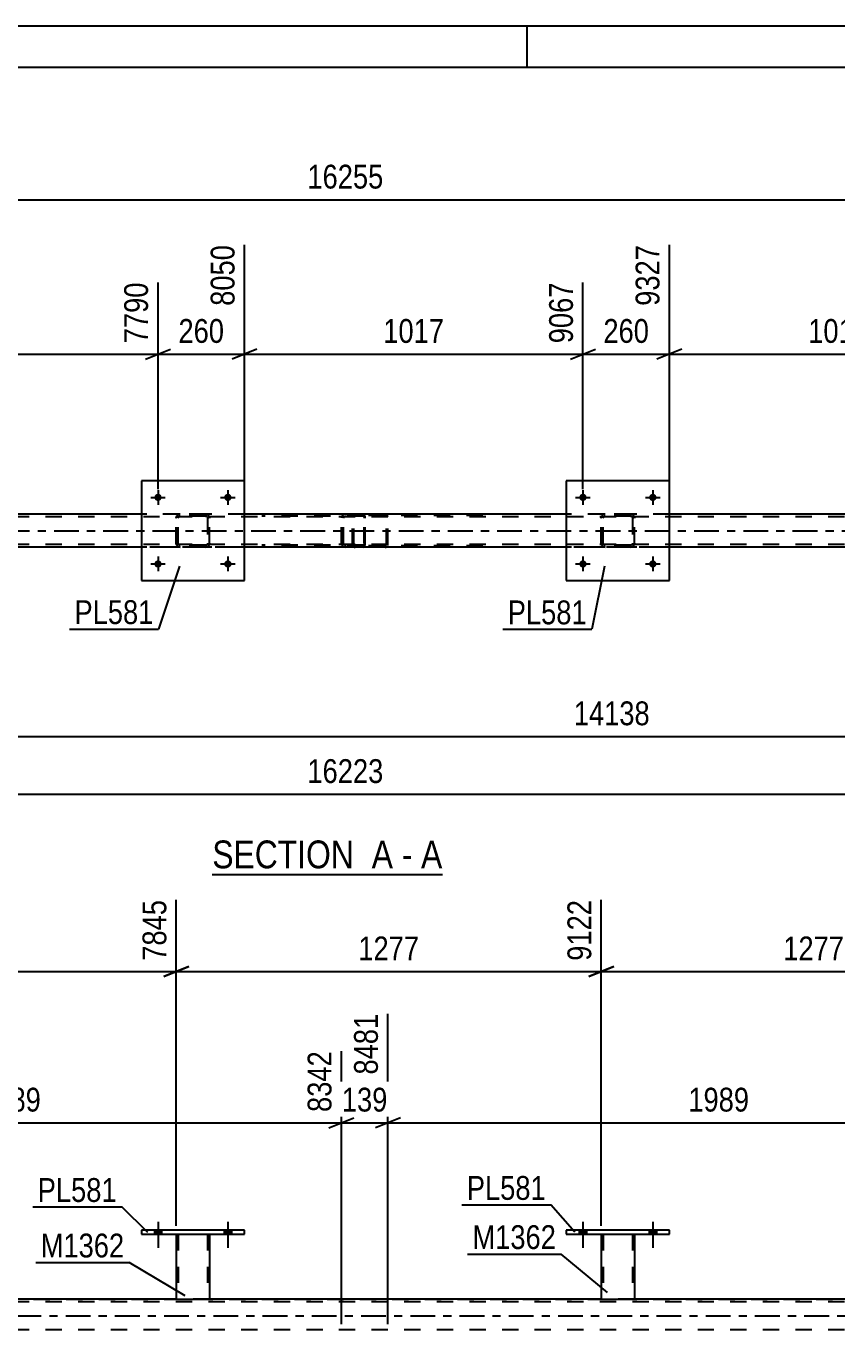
# Model space of a CAD drawing. Header units: millimetres. Extents: x -74 to 767, y -439 to 155.
# Drawn here: x 286.8 to 384.3, y -1.7 to 155 of the extents above; entities that cross this region are included whole.
import ezdxf

# ---------------------------------------------------------------- set-up
doc = ezdxf.new("R2010")
doc.units = ezdxf.units.MM
doc.linetypes.add('DXK_LINE_DOT2', pattern=[3.9198, 1.9599, -1.9599])
doc.linetypes.add('DXK_LINE_DOT3', pattern=[5.9187, 2.979, -0.9799, 0.9799, -0.9799])
doc.styles.add('Arial Narrow', font='ARIALN.TTF', dxfattribs={"height": 0.2})

# ---------------------------------------------------------------- blocks, each defined once
blk = doc.blocks.new('Unknown-814185030-1135')
at = {"color": 5, "linetype": 'Continuous'}
for p, q in [((767.06, 155), (-73.94, 155)), ((347.06, 150), (347.06, 155)), ((762.06, 150), (-68.94, 150))]:
    blk.add_line(p, q, dxfattribs=at)
blk = doc.blocks.new('Unknown-814185030-11 - 2456')
at = {"color": 6, "linetype": 'Continuous'}
blk.add_line((309.2, 53.04), (336.85, 53.04), dxfattribs=at)
at = {"color": 0, "linetype": 'Continuous'}
for points in [[(327.31, 53.79), (327.31, 57.29), (309.2, 57.29), (309.2, 53.79)], [(330.92, 53.79), (330.92, 57.29), (328.36, 57.29), (328.36, 53.79)], [(333.24, 53.79), (333.24, 57.29), (331.97, 57.29), (331.97, 53.79)], [(336.85, 53.79), (336.85, 57.29), (334.29, 57.29), (334.29, 53.79)]]:
    blk.add_wipeout(points, dxfattribs=at)
at = {"color": 7, "linetype": 'Continuous', "style": 'Arial Narrow'}
for s, p in [('SECTION ', (309.2, 53.79)), ('A', (328.36, 53.79)), ('A', (334.29, 53.79)), ('-', (331.97, 53.79))]:
    blk.add_text(s, height=3.34, dxfattribs=at).set_placement(p)
blk = doc.blocks.new('Part-814185030-2526 - 2456')
at = {"color": 2, "linetype": 'Continuous'}
for p, q in [((313.07, 100.36), (300.67, 100.36)), ((300.67, 100.36), (300.67, 88.36)), ((313.07, 88.36), (313.07, 100.36)), ((300.67, 88.36), (313.07, 88.36))]:
    blk.add_line(p, q, dxfattribs=at)
blk = doc.blocks.new('Part-814185030-2527 - 2456')
at = {"color": 7, "linetype": 'DXK_LINE_DOT2'}
for p, q in [((304.87, 95.88), (304.91, 96.07)), ((304.91, 96.07), (304.87, 95.88)), ((304.87, 92.84), (304.87, 95.88)), ((305.11, 95.88), (305.13, 95.98)), ((305.11, 92.84), (305.11, 95.88)), ((305.13, 95.98), (305.18, 96.05)), ((305.17, 96.33), (305.35, 96.36)), ((305.35, 96.36), (305.17, 96.33)), ((305.18, 96.05), (305.26, 96.11)), ((305.26, 96.11), (305.35, 96.12)), ((308.39, 96.36), (305.35, 96.36)), ((308.39, 96.12), (305.35, 96.12)), ((308.39, 96.36), (308.57, 96.33)), ((308.57, 96.33), (308.39, 96.36)), ((308.39, 96.12), (308.48, 96.11)), ((308.48, 96.11), (308.56, 96.05)), ((308.56, 96.05), (308.61, 95.98)), ((308.61, 95.98), (308.63, 95.88)), ((308.63, 95.88), (308.63, 92.84)), ((308.83, 96.07), (308.87, 95.88)), ((308.87, 95.88), (308.83, 96.07)), ((308.87, 92.84), (308.87, 95.88)), ((304.91, 92.66), (304.87, 92.84)), ((304.87, 92.84), (304.91, 92.66)), ((305.13, 92.75), (305.11, 92.84)), ((305.18, 92.67), (305.13, 92.75)), ((305.26, 92.62), (305.18, 92.67)), ((305.35, 92.6), (305.26, 92.62)), ((308.39, 92.6), (305.35, 92.6)), ((308.48, 92.62), (308.39, 92.6)), ((308.56, 92.67), (308.48, 92.62)), ((308.61, 92.75), (308.56, 92.67)), ((308.63, 92.84), (308.61, 92.75)), ((308.87, 92.84), (308.83, 92.66)), ((308.83, 92.66), (308.87, 92.84)), ((305.35, 92.36), (305.17, 92.4)), ((305.17, 92.4), (305.35, 92.36)), ((308.39, 92.36), (305.35, 92.36)), ((308.57, 92.4), (308.39, 92.36)), ((308.39, 92.36), (308.57, 92.4))]:
    blk.add_line(p, q, dxfattribs=at)
at = {"color": 7, "linetype": 'DXK_LINE_DOT3'}
blk.add_line((306.87, 94.36), (306.87, 94.36), dxfattribs=at)
at = {"color": 7, "linetype": 'DXK_LINE_DOT2'}
for centre, start, end in [((305.35, 95.88), 112.5, 157.5), ((305.35, 95.88), 112.5, 157.5), ((308.39, 95.88), 22.5, 67.5), ((308.39, 95.88), 22.5, 67.5), ((305.35, 92.84), 202.5, 247.5), ((305.35, 92.84), 202.5, 247.5), ((308.39, 92.84), 292.5, 337.5), ((308.39, 92.84), 292.5, 337.5)]:
    blk.add_arc(centre, 0.48, start, end, dxfattribs=at)
blk = doc.blocks.new('Bolt-814185030-2468 - 2456')
at = {"linetype": 'Continuous'}
for points in [[(303.11, 98.36, -1), (302.23, 98.36, -1)], [(311.51, 98.36, -1), (310.63, 98.36, -1)]]:
    blk.add_hatch(color=1, dxfattribs=at).paths.add_polyline_path(points)
at = {"color": 1, "linetype": 'Continuous'}
for p, q in [((302.67, 99.24), (302.67, 97.48)), ((311.07, 99.24), (311.07, 97.48)), ((301.79, 98.36), (303.55, 98.36)), ((310.19, 98.36), (311.95, 98.36))]:
    blk.add_line(p, q, dxfattribs=at)
blk = doc.blocks.new('Bolt-814185030-2469 - 2456')
at = {"linetype": 'Continuous'}
for points in [[(303.11, 90.36, -1), (302.23, 90.36, -1)], [(311.51, 90.36, -1), (310.63, 90.36, -1)]]:
    blk.add_hatch(color=1, dxfattribs=at).paths.add_polyline_path(points)
at = {"color": 1, "linetype": 'Continuous'}
for p, q in [((302.67, 91.24), (302.67, 89.48)), ((311.07, 91.24), (311.07, 89.48)), ((301.79, 90.36), (303.55, 90.36)), ((310.19, 90.36), (311.95, 90.36))]:
    blk.add_line(p, q, dxfattribs=at)
blk = doc.blocks.new('Part-814185030-2602 - 2456')
at = {"color": 7, "linetype": 'DXK_LINE_DOT2'}
for p, q in [((639.97, 96.04), (35.67, 96.04)), ((313.07, 96.36), (300.67, 96.36)), ((364.15, 96.36), (351.75, 96.36)), ((639.97, 92.68), (35.67, 92.68)), ((636.85, 92.36), (45.27, 92.36)), ((313.07, 92.36), (300.67, 92.36)), ((364.15, 92.36), (351.75, 92.36))]:
    blk.add_line(p, q, dxfattribs=at)
at = {"color": 2, "linetype": 'Continuous'}
for p, q in [((300.67, 96.36), (261.99, 96.36)), ((351.75, 96.36), (313.07, 96.36)), ((402.83, 96.36), (364.15, 96.36)), ((300.67, 92.36), (261.99, 92.36)), ((351.75, 92.36), (313.07, 92.36)), ((402.83, 92.36), (364.15, 92.36))]:
    blk.add_line(p, q, dxfattribs=at)
at = {"color": 7, "linetype": 'DXK_LINE_DOT3'}
blk.add_line((35.67, 94.36), (639.97, 94.36), dxfattribs=at)
blk = doc.blocks.new('Bolt-814185030-2480 - 2456')
at = {"linetype": 'Continuous'}
for points in [[(354.19, 98.36, -1), (353.31, 98.36, -1)], [(362.59, 98.36, -1), (361.71, 98.36, -1)]]:
    blk.add_hatch(color=1, dxfattribs=at).paths.add_polyline_path(points)
at = {"color": 1, "linetype": 'Continuous'}
for p, q in [((353.75, 99.24), (353.75, 97.48)), ((362.15, 99.24), (362.15, 97.48)), ((352.87, 98.36), (354.63, 98.36)), ((361.27, 98.36), (363.03, 98.36))]:
    blk.add_line(p, q, dxfattribs=at)
blk = doc.blocks.new('Bolt-814185030-2481 - 2456')
at = {"linetype": 'Continuous'}
for points in [[(354.19, 90.36, -1), (353.31, 90.36, -1)], [(362.59, 90.36, -1), (361.71, 90.36, -1)]]:
    blk.add_hatch(color=1, dxfattribs=at).paths.add_polyline_path(points)
at = {"color": 1, "linetype": 'Continuous'}
for p, q in [((353.75, 91.24), (353.75, 89.48)), ((362.15, 91.24), (362.15, 89.48)), ((352.87, 90.36), (354.63, 90.36)), ((361.27, 90.36), (363.03, 90.36))]:
    blk.add_line(p, q, dxfattribs=at)
blk = doc.blocks.new('Part-814185030-2649 - 2456')
at = {"color": 7, "linetype": 'DXK_LINE_DOT2'}
for p, q in [((326.07, 96.17), (326.04, 96.04)), ((326.04, 92.68), (326.04, 96.04)), ((326.21, 96.04), (326.23, 96.11)), ((326.21, 92.68), (326.21, 96.04)), ((326.23, 96.11), (326.26, 96.16)), ((326.38, 96.36), (326.25, 96.34)), ((326.26, 96.16), (326.32, 96.19)), ((326.32, 96.19), (326.38, 96.2)), ((341.71, 96.36), (326.38, 96.36)), ((341.71, 96.2), (326.38, 96.2)), ((330.09, 96.34), (329.96, 96.36)), ((329.96, 96.2), (330.02, 96.19)), ((330.02, 96.19), (330.05, 96.18)), ((330.05, 96.18), (330.08, 96.16)), ((330.08, 96.16), (330.12, 96.11)), ((330.12, 96.11), (330.13, 96.04)), ((330.13, 92.68), (330.13, 96.04)), ((330.3, 96.04), (330.27, 96.17)), ((330.3, 92.68), (330.3, 96.04)), ((326.04, 92.68), (326.07, 92.56)), ((326.23, 92.62), (326.21, 92.68)), ((326.26, 92.57), (326.23, 92.62)), ((326.32, 92.54), (326.26, 92.57)), ((326.38, 92.52), (326.32, 92.54)), ((341.71, 92.52), (326.38, 92.52)), ((329.96, 92.52), (330.02, 92.54)), ((330.02, 92.54), (330.05, 92.55)), ((330.05, 92.55), (330.08, 92.57)), ((330.12, 92.62), (330.08, 92.57)), ((330.13, 92.68), (330.12, 92.62)), ((330.27, 92.56), (330.3, 92.68)), ((326.25, 92.39), (326.38, 92.36)), ((341.71, 92.36), (326.38, 92.36)), ((329.96, 92.36), (330.09, 92.39))]:
    blk.add_line(p, q, dxfattribs=at)
for centre, start, end in [((326.37, 96.03), 110.7583, 155.68), ((329.97, 96.03), 24.32, 69.2417), ((326.37, 92.7), 204.32, 249.2417)]:
    blk.add_arc(centre, 0.331, start, end, dxfattribs=at)
blk = doc.blocks.new('Part-814185030-2563 - 2456')
at = {"color": 2, "linetype": 'Continuous'}
for p, q in [((364.15, 100.36), (351.75, 100.36)), ((351.75, 100.36), (351.75, 88.36)), ((364.15, 88.36), (364.15, 100.36)), ((351.75, 88.36), (364.15, 88.36))]:
    blk.add_line(p, q, dxfattribs=at)
blk = doc.blocks.new('Part-814185030-2564 - 2456')
at = {"color": 7, "linetype": 'DXK_LINE_DOT2'}
for p, q in [((355.95, 95.88), (355.99, 96.07)), ((355.99, 96.07), (355.95, 95.88)), ((355.95, 92.84), (355.95, 95.88)), ((356.19, 95.88), (356.21, 95.98)), ((356.19, 92.84), (356.19, 95.88)), ((356.21, 95.98), (356.26, 96.05)), ((356.25, 96.33), (356.43, 96.36)), ((356.43, 96.36), (356.25, 96.33)), ((356.26, 96.05), (356.34, 96.11)), ((356.34, 96.11), (356.43, 96.12)), ((359.47, 96.36), (356.43, 96.36)), ((359.47, 96.12), (356.43, 96.12)), ((359.47, 96.36), (359.65, 96.33)), ((359.65, 96.33), (359.47, 96.36)), ((359.47, 96.12), (359.56, 96.11)), ((359.56, 96.11), (359.64, 96.05)), ((359.64, 96.05), (359.69, 95.98)), ((359.69, 95.98), (359.71, 95.88)), ((359.71, 95.88), (359.71, 92.84)), ((359.91, 96.07), (359.95, 95.88)), ((359.95, 95.88), (359.91, 96.07)), ((359.95, 92.84), (359.95, 95.88)), ((355.99, 92.66), (355.95, 92.84)), ((355.95, 92.84), (355.99, 92.66)), ((356.21, 92.75), (356.19, 92.84)), ((356.26, 92.67), (356.21, 92.75)), ((356.34, 92.62), (356.26, 92.67)), ((356.43, 92.6), (356.34, 92.62)), ((359.47, 92.6), (356.43, 92.6)), ((359.56, 92.62), (359.47, 92.6)), ((359.64, 92.67), (359.56, 92.62)), ((359.69, 92.75), (359.64, 92.67)), ((359.71, 92.84), (359.69, 92.75)), ((359.95, 92.84), (359.91, 92.66)), ((359.91, 92.66), (359.95, 92.84)), ((356.43, 92.36), (356.25, 92.4)), ((356.25, 92.4), (356.43, 92.36)), ((359.47, 92.36), (356.43, 92.36)), ((359.65, 92.4), (359.47, 92.36)), ((359.47, 92.36), (359.65, 92.4))]:
    blk.add_line(p, q, dxfattribs=at)
at = {"color": 7, "linetype": 'DXK_LINE_DOT3'}
blk.add_line((357.95, 94.36), (357.95, 94.36), dxfattribs=at)
at = {"color": 7, "linetype": 'DXK_LINE_DOT2'}
for centre, start, end in [((356.43, 95.88), 112.5, 157.5), ((356.43, 95.88), 112.5, 157.5), ((359.47, 95.88), 22.5, 67.5), ((359.47, 95.88), 22.5, 67.5), ((356.43, 92.84), 202.5, 247.5), ((356.43, 92.84), 202.5, 247.5), ((359.47, 92.84), 292.5, 337.5), ((359.47, 92.84), 292.5, 337.5)]:
    blk.add_arc(centre, 0.48, start, end, dxfattribs=at)
blk = doc.blocks.new('Part-814185030-2661 - 2456')
at = {"color": 7, "linetype": 'DXK_LINE_DOT2'}
for p, q in [((327.32, 96.36), (315.16, 96.36)), ((327.32, 96.12), (315.16, 96.12)), ((324.75, 96.02), (324.72, 95.88)), ((324.72, 92.84), (324.72, 95.88)), ((324.76, 96.07), (324.75, 96.02)), ((324.98, 95.88), (324.99, 95.98)), ((324.98, 92.84), (324.98, 95.88)), ((324.99, 95.98), (325.05, 96.05)), ((325.23, 96.36), (325.03, 96.33)), ((325.05, 96.05), (325.13, 96.11)), ((325.13, 96.11), (325.23, 96.12)), ((326.04, 96.12), (326.04, 96.36)), ((327.42, 96.33), (327.32, 96.36)), ((327.32, 96.12), (327.37, 96.11)), ((327.37, 96.11), (327.41, 96.05)), ((327.41, 96.05), (327.44, 95.98)), ((327.51, 96.22), (327.42, 96.33)), ((327.44, 95.98), (327.45, 95.88)), ((327.45, 92.84), (327.45, 95.88)), ((327.57, 96.07), (327.51, 96.22)), ((327.59, 95.88), (327.57, 96.07)), ((327.59, 92.84), (327.59, 95.88)), ((327.32, 92.6), (315.16, 92.6)), ((324.72, 92.84), (324.74, 92.76)), ((324.74, 92.76), (324.76, 92.66)), ((324.99, 92.75), (324.98, 92.84)), ((325.05, 92.67), (324.99, 92.75)), ((325.13, 92.62), (325.05, 92.67)), ((325.23, 92.6), (325.13, 92.62)), ((326.04, 92.36), (326.04, 92.6)), ((327.37, 92.62), (327.32, 92.6)), ((327.41, 92.67), (327.37, 92.62)), ((327.44, 92.75), (327.41, 92.67)), ((327.42, 92.4), (327.51, 92.5)), ((327.45, 92.84), (327.44, 92.75)), ((327.51, 92.5), (327.57, 92.66)), ((327.57, 92.66), (327.59, 92.84)), ((327.32, 92.36), (315.16, 92.36)), ((325.03, 92.4), (325.23, 92.36)), ((327.32, 92.36), (327.42, 92.4))]:
    blk.add_line(p, q, dxfattribs=at)
for centre, start, end in [((325.21, 95.87), 111.1941, 156.1506), ((325.21, 92.86), 203.8494, 248.8059)]:
    blk.add_arc(centre, 0.492, start, end, dxfattribs=at)
blk = doc.blocks.new('Bolt-814185030-3464 - 3452')
at = {"linetype": 'Continuous'}
for points in [[(302.23, 9.84), (303.11, 9.84), (303.11, 10.32), (302.23, 10.32)], [(310.63, 9.84), (311.51, 9.84), (311.51, 10.32), (310.63, 10.32)]]:
    blk.add_hatch(color=1, dxfattribs=at).paths.add_polyline_path(points)
at = {"color": 1, "linetype": 'Continuous'}
for p, q in [((302.67, 11.32), (302.67, 8.2)), ((311.07, 11.32), (311.07, 8.2)), ((302.23, 10.32), (302.23, 9.84)), ((303.11, 10.32), (303.11, 9.84)), ((310.63, 10.32), (310.63, 9.84)), ((311.51, 10.32), (311.51, 9.84))]:
    blk.add_line(p, q, dxfattribs=at)
blk = doc.blocks.new('Bolt-814185030-3465 - 3452')
at = {"linetype": 'Continuous'}
for points in [[(302.23, 9.84), (303.11, 9.84), (303.11, 10.32), (302.23, 10.32)], [(310.63, 9.84), (311.51, 9.84), (311.51, 10.32), (310.63, 10.32)]]:
    blk.add_hatch(color=1, dxfattribs=at).paths.add_polyline_path(points)
at = {"color": 1, "linetype": 'Continuous'}
for p, q in [((302.67, 11.32), (302.67, 8.2)), ((311.07, 11.32), (311.07, 8.2)), ((302.23, 10.32), (302.23, 9.84)), ((303.11, 10.32), (303.11, 9.84)), ((310.63, 10.32), (310.63, 9.84)), ((311.51, 10.32), (311.51, 9.84))]:
    blk.add_line(p, q, dxfattribs=at)
blk = doc.blocks.new('Bolt-814185030-3476 - 3452')
at = {"linetype": 'Continuous'}
for points in [[(353.31, 9.84), (354.19, 9.84), (354.19, 10.32), (353.31, 10.32)], [(361.71, 9.84), (362.59, 9.84), (362.59, 10.32), (361.71, 10.32)]]:
    blk.add_hatch(color=1, dxfattribs=at).paths.add_polyline_path(points)
at = {"color": 1, "linetype": 'Continuous'}
for p, q in [((353.75, 11.32), (353.75, 8.2)), ((362.15, 11.32), (362.15, 8.2)), ((353.31, 10.32), (353.31, 9.84)), ((354.19, 10.32), (354.19, 9.84)), ((361.71, 10.32), (361.71, 9.84)), ((362.59, 10.32), (362.59, 9.84))]:
    blk.add_line(p, q, dxfattribs=at)
blk = doc.blocks.new('Bolt-814185030-3477 - 3452')
at = {"linetype": 'Continuous'}
for points in [[(353.31, 9.84), (354.19, 9.84), (354.19, 10.32), (353.31, 10.32)], [(361.71, 9.84), (362.59, 9.84), (362.59, 10.32), (361.71, 10.32)]]:
    blk.add_hatch(color=1, dxfattribs=at).paths.add_polyline_path(points)
at = {"color": 1, "linetype": 'Continuous'}
for p, q in [((353.75, 11.32), (353.75, 8.2)), ((362.15, 11.32), (362.15, 8.2)), ((353.31, 10.32), (353.31, 9.84)), ((354.19, 10.32), (354.19, 9.84)), ((361.71, 10.32), (361.71, 9.84)), ((362.59, 10.32), (362.59, 9.84))]:
    blk.add_line(p, q, dxfattribs=at)
blk = doc.blocks.new('Part-814185030-3542 - 3452')
at = {"color": 2, "linetype": 'Continuous'}
for p, q in [((300.67, 10.32), (300.67, 9.84)), ((313.07, 10.32), (300.67, 10.32)), ((300.67, 9.84), (313.07, 9.84)), ((313.07, 9.84), (313.07, 10.32))]:
    blk.add_line(p, q, dxfattribs=at)
blk = doc.blocks.new('Part-814185030-3547 - 3452')
at = {"color": 2, "linetype": 'Continuous'}
for p, q in [((304.87, 9.84), (304.87, 2)), ((308.87, 9.84), (308.87, 2)), ((304.87, 2), (308.87, 2))]:
    blk.add_line(p, q, dxfattribs=at)
at = {"color": 7, "linetype": 'DXK_LINE_DOT2'}
for p, q in [((304.87, 9.84), (308.87, 9.84)), ((304.87, 9.84), (304.87, 9.84)), ((304.87, 9.84), (304.87, 9.84)), ((305.11, 9.84), (305.11, 2)), ((308.63, 9.84), (308.63, 2)), ((308.87, 9.84), (308.87, 9.84)), ((308.87, 9.84), (308.87, 9.84)), ((308.57, 2), (308.61, 2)), ((308.57, 2), (308.61, 2)), ((308.61, 2), (308.63, 2)), ((308.61, 2), (308.63, 2))]:
    blk.add_line(p, q, dxfattribs=at)
blk = doc.blocks.new('Part-814185030-3617 - 3452')
at = {"color": 2, "linetype": 'Continuous'}
for p, q in [((351.75, 10.32), (351.75, 9.84)), ((364.15, 10.32), (351.75, 10.32)), ((351.75, 9.84), (364.15, 9.84)), ((364.15, 9.84), (364.15, 10.32))]:
    blk.add_line(p, q, dxfattribs=at)
blk = doc.blocks.new('Part-814185030-3622 - 3452')
at = {"color": 2, "linetype": 'Continuous'}
for p, q in [((355.95, 9.84), (355.95, 2)), ((359.95, 9.84), (359.95, 2)), ((355.95, 2), (359.95, 2))]:
    blk.add_line(p, q, dxfattribs=at)
at = {"color": 7, "linetype": 'DXK_LINE_DOT2'}
for p, q in [((355.95, 9.84), (359.95, 9.84)), ((355.95, 9.84), (355.95, 9.84)), ((355.95, 9.84), (355.95, 9.84)), ((356.19, 9.84), (356.19, 2)), ((359.71, 9.84), (359.71, 2)), ((359.95, 9.84), (359.95, 9.84)), ((359.95, 9.84), (359.95, 9.84)), ((359.65, 2), (359.69, 2)), ((359.65, 2), (359.69, 2)), ((359.69, 2), (359.71, 2)), ((359.69, 2), (359.71, 2))]:
    blk.add_line(p, q, dxfattribs=at)
blk = doc.blocks.new('Part-814185030-3752 - 3452')
at = {"color": 7, "linetype": 'DXK_LINE_DOT2'}
for p, q in [((639.97, 1.68), (25.23, 1.68)), ((64.29, 2), (639.97, 2)), ((308.87, 2), (304.87, 2)), ((359.95, 2), (355.95, 2)), ((639.97, -1.68), (25.23, -1.68))]:
    blk.add_line(p, q, dxfattribs=at)
at = {"color": 2, "linetype": 'Continuous'}
for p, q in [((304.87, 2), (257.79, 2)), ((355.95, 2), (308.87, 2)), ((407.03, 2), (359.95, 2))]:
    blk.add_line(p, q, dxfattribs=at)
at = {"color": 7, "linetype": 'DXK_LINE_DOT3'}
blk.add_line((25.23, 0), (639.97, 0), dxfattribs=at)
blk = doc.blocks.new('StraightDimension-814185030-11360 - 2456')
at = {"color": 7, "linetype": 'Continuous'}
for p, q in [((313.07, 97.36), (313.07, 128.69)), ((302.67, 99.36), (302.67, 124.19)), ((301.17, 114.98), (304.17, 116.18)), ((314.57, 116.18), (311.57, 114.98)), ((302.67, 115.58), (313.07, 115.58))]:
    blk.add_line(p, q, dxfattribs=at)
at = {"color": 0}
blk.add_wipeout([(311.21, 116.33), (311.21, 120.53), (304.53, 120.53), (304.53, 116.33)], dxfattribs=at)
at = {"color": 3, "style": 'Arial Narrow'}
blk.add_text('260', height=2.863, dxfattribs=at).set_placement((305.13, 116.93))
at = {"color": 0, "linetype": 'Continuous'}
blk.add_wipeout([(312.47, 129.29), (308.27, 129.29), (308.27, 120.78), (312.47, 120.78)], dxfattribs=at)
at = {"color": 3, "linetype": 'Continuous', "style": 'Arial Narrow'}
blk.add_text('8050', height=2.863, rotation=90.0002, dxfattribs=at).set_placement((311.87, 121.38))
blk = doc.blocks.new('StraightDimension-814185030-2803 - 2456')
at = {"color": 7, "linetype": 'Continuous'}
blk.add_line((10.44, 62.69), (639.97, 62.69), dxfattribs=at)
at = {"color": 0}
blk.add_wipeout([(330.37, 63.44), (330.37, 67.64), (320.03, 67.64), (320.03, 63.44)], dxfattribs=at)
at = {"color": 3, "style": 'Arial Narrow'}
blk.add_text('16223', height=2.863, dxfattribs=at).set_placement((320.63, 64.04))
blk = doc.blocks.new('StraightDimension-814185030-2931 - 2456')
at = {"color": 7, "linetype": 'Continuous'}
blk.add_line((9.8, 134.12), (640.61, 134.12), dxfattribs=at)
at = {"color": 0}
blk.add_wipeout([(330.37, 134.87), (330.37, 139.07), (320.03, 139.07), (320.03, 134.87)], dxfattribs=at)
at = {"color": 3, "style": 'Arial Narrow'}
blk.add_text('16255', height=2.863, dxfattribs=at).set_placement((320.63, 135.47))
blk = doc.blocks.new('StraightDimension-814185030-2954 - 2456')
at = {"color": 7, "linetype": 'Continuous'}
blk.add_line((74.46, 69.63), (639.97, 69.63), dxfattribs=at)
at = {"color": 0}
blk.add_wipeout([(362.39, 70.38), (362.39, 74.58), (352.05, 74.58), (352.05, 70.38)], dxfattribs=at)
at = {"color": 3, "style": 'Arial Narrow'}
blk.add_text('14138', height=2.863, dxfattribs=at).set_placement((352.65, 70.98))
blk = doc.blocks.new('StraightDimension-814185030-11357 - 2456')
at = {"color": 7, "linetype": 'Continuous'}
for p, q in [((364.15, 97.36), (364.15, 128.69)), ((404.83, 99.36), (404.83, 126.02)), ((365.65, 116.18), (362.65, 114.98)), ((403.33, 114.98), (406.33, 116.18)), ((364.15, 115.58), (404.83, 115.58))]:
    blk.add_line(p, q, dxfattribs=at)
at = {"color": 0, "linetype": 'Continuous'}
blk.add_wipeout([(404.23, 126.62), (400.03, 126.62), (400.03, 116.28), (404.23, 116.28)], dxfattribs=at)
at = {"color": 0}
blk.add_wipeout([(388.75, 116.33), (388.75, 120.53), (380.23, 120.53), (380.23, 116.33)], dxfattribs=at)
at = {"color": 3, "linetype": 'Continuous', "style": 'Arial Narrow'}
blk.add_text('10344', height=2.863, rotation=90.0002, dxfattribs=at).set_placement((403.63, 116.88))
at = {"color": 3, "style": 'Arial Narrow'}
blk.add_text('1017', height=2.863, dxfattribs=at).set_placement((380.83, 116.93))
blk = doc.blocks.new('StraightDimension-814185030-11358 - 2456')
at = {"color": 7, "linetype": 'Continuous'}
for p, q in [((364.15, 97.36), (364.15, 128.69)), ((353.75, 99.36), (353.75, 124.19)), ((352.25, 114.98), (355.25, 116.18)), ((365.65, 116.18), (362.65, 114.98)), ((353.75, 115.58), (364.15, 115.58))]:
    blk.add_line(p, q, dxfattribs=at)
at = {"color": 0}
blk.add_wipeout([(362.29, 116.33), (362.29, 120.53), (355.61, 120.53), (355.61, 116.33)], dxfattribs=at)
at = {"color": 3, "style": 'Arial Narrow'}
blk.add_text('260', height=2.863, dxfattribs=at).set_placement((356.21, 116.93))
at = {"color": 0, "linetype": 'Continuous'}
blk.add_wipeout([(363.55, 129.29), (359.35, 129.29), (359.35, 120.78), (363.55, 120.78)], dxfattribs=at)
at = {"color": 3, "linetype": 'Continuous', "style": 'Arial Narrow'}
blk.add_text('9327', height=2.863, rotation=90.0002, dxfattribs=at).set_placement((362.95, 121.38))
blk = doc.blocks.new('StraightDimension-814185030-11359 - 2456')
at = {"color": 7, "linetype": 'Continuous'}
for p, q in [((313.07, 97.36), (313.07, 128.69)), ((353.75, 99.36), (353.75, 124.19)), ((314.57, 116.18), (311.57, 114.98)), ((352.25, 114.98), (355.25, 116.18)), ((313.07, 115.58), (353.75, 115.58))]:
    blk.add_line(p, q, dxfattribs=at)
at = {"color": 0, "linetype": 'Continuous'}
blk.add_wipeout([(353.15, 124.79), (348.95, 124.79), (348.95, 116.28), (353.15, 116.28)], dxfattribs=at)
at = {"color": 0}
blk.add_wipeout([(337.67, 116.33), (337.67, 120.53), (329.15, 120.53), (329.15, 116.33)], dxfattribs=at)
at = {"color": 3, "linetype": 'Continuous', "style": 'Arial Narrow'}
blk.add_text('9067', height=2.863, rotation=90.0002, dxfattribs=at).set_placement((352.55, 116.88))
at = {"color": 3, "style": 'Arial Narrow'}
blk.add_text('1017', height=2.863, dxfattribs=at).set_placement((329.75, 116.93))
blk = doc.blocks.new('StraightDimension-814185030-11361 - 2456')
at = {"color": 7, "linetype": 'Continuous'}
for p, q in [((261.99, 97.36), (261.99, 128.69)), ((302.67, 99.36), (302.67, 124.19)), ((263.49, 116.18), (260.49, 114.98)), ((301.17, 114.98), (304.17, 116.18)), ((261.99, 115.58), (302.67, 115.58))]:
    blk.add_line(p, q, dxfattribs=at)
at = {"color": 0, "linetype": 'Continuous'}
blk.add_wipeout([(302.07, 124.79), (297.87, 124.79), (297.87, 116.28), (302.07, 116.28)], dxfattribs=at)
at = {"color": 0}
blk.add_wipeout([(286.58, 116.33), (286.58, 120.53), (278.07, 120.53), (278.07, 116.33)], dxfattribs=at)
at = {"color": 3, "linetype": 'Continuous', "style": 'Arial Narrow'}
blk.add_text('7790', height=2.863, rotation=90.0002, dxfattribs=at).set_placement((301.47, 116.88))
at = {"color": 3, "style": 'Arial Narrow'}
blk.add_text('1017', height=2.863, dxfattribs=at).set_placement((278.67, 116.93))
blk = doc.blocks.new('StraightDimension-814185030-4367 - 3452')
at = {"color": 7, "linetype": 'Continuous'}
for p, q in [((330.3, -1), (330.3, 36.32)), ((409.86, -1), (409.86, 33.65)), ((331.8, 23.81), (328.8, 22.61)), ((408.36, 22.61), (411.36, 23.81)), ((330.3, 23.21), (409.86, 23.21))]:
    blk.add_line(p, q, dxfattribs=at)
at = {"color": 0, "linetype": 'Continuous'}
blk.add_wipeout([(409.26, 34.25), (405.06, 34.25), (405.06, 23.91), (409.26, 23.91)], dxfattribs=at)
at = {"color": 0}
blk.add_wipeout([(374.33, 23.96), (374.33, 28.16), (365.82, 28.16), (365.82, 23.96)], dxfattribs=at)
at = {"color": 3, "linetype": 'Continuous', "style": 'Arial Narrow'}
blk.add_text('10470', height=2.863, rotation=90.0002, dxfattribs=at).set_placement((408.66, 24.51))
at = {"color": 3, "style": 'Arial Narrow'}
blk.add_text('1989', height=2.863, dxfattribs=at).set_placement((366.42, 24.56))
blk = doc.blocks.new('StraightDimension-814185030-4415 - 3452')
at = {"color": 7, "linetype": 'Continuous'}
for p, q in [((245.16, -1), (245.16, 36.32)), ((324.72, -1), (324.72, 31.82)), ((246.66, 23.81), (243.66, 22.61)), ((323.22, 22.61), (326.22, 23.81)), ((245.16, 23.21), (324.72, 23.21))]:
    blk.add_line(p, q, dxfattribs=at)
at = {"color": 0, "linetype": 'Continuous'}
blk.add_wipeout([(324.12, 32.42), (319.92, 32.42), (319.92, 23.91), (324.12, 23.91)], dxfattribs=at)
at = {"color": 0}
blk.add_wipeout([(289.2, 23.96), (289.2, 28.16), (280.69, 28.16), (280.69, 23.96)], dxfattribs=at)
at = {"color": 3, "linetype": 'Continuous', "style": 'Arial Narrow'}
blk.add_text('8342', height=2.863, rotation=90.0002, dxfattribs=at).set_placement((323.52, 24.51))
at = {"color": 3, "style": 'Arial Narrow'}
blk.add_text('1989', height=2.863, dxfattribs=at).set_placement((281.29, 24.56))
blk = doc.blocks.new('StraightDimension-814185030-4391 - 3452')
at = {"color": 7, "linetype": 'Continuous'}
for p, q in [((330.3, -1), (330.3, 36.32)), ((324.72, -1), (324.72, 31.82)), ((323.22, 22.61), (326.22, 23.81)), ((331.8, 23.81), (328.8, 22.61)), ((324.72, 23.21), (330.3, 23.21))]:
    blk.add_line(p, q, dxfattribs=at)
at = {"color": 0}
blk.add_wipeout([(330.85, 23.96), (330.85, 28.16), (324.17, 28.16), (324.17, 23.96)], dxfattribs=at)
at = {"color": 3, "style": 'Arial Narrow'}
blk.add_text('139', height=2.863, dxfattribs=at).set_placement((324.77, 24.56))
at = {"color": 0, "linetype": 'Continuous'}
blk.add_wipeout([(329.7, 36.92), (325.5, 36.92), (325.5, 28.41), (329.7, 28.41)], dxfattribs=at)
at = {"color": 3, "linetype": 'Continuous', "style": 'Arial Narrow'}
blk.add_text('8481', height=2.863, rotation=90.0002, dxfattribs=at).set_placement((329.1, 29.01))
blk = doc.blocks.new('StraightDimension-814185030-10005 - 3452')
at = {"color": 7, "linetype": 'Continuous'}
for p, q in [((407.03, 10.84), (407.03, 51.82)), ((355.95, 10.84), (355.95, 49.99)), ((357.45, 41.98), (354.45, 40.78)), ((355.95, 41.38), (407.03, 41.38)), ((405.53, 40.78), (408.53, 41.98))]:
    blk.add_line(p, q, dxfattribs=at)
at = {"color": 0, "linetype": 'Continuous'}
blk.add_wipeout([(406.43, 52.42), (402.23, 52.42), (402.23, 42.08), (406.43, 42.08)], dxfattribs=at)
at = {"color": 0}
blk.add_wipeout([(385.75, 42.13), (385.75, 46.33), (377.23, 46.33), (377.23, 42.13)], dxfattribs=at)
at = {"color": 3, "linetype": 'Continuous', "style": 'Arial Narrow'}
blk.add_text('10399', height=2.863, rotation=90.0002, dxfattribs=at).set_placement((405.83, 42.68))
at = {"color": 3, "style": 'Arial Narrow'}
blk.add_text('1277', height=2.863, dxfattribs=at).set_placement((377.83, 42.73))
blk = doc.blocks.new('StraightDimension-814185030-10006 - 3452')
at = {"color": 7, "linetype": 'Continuous'}
for p, q in [((304.87, 10.84), (304.87, 49.99)), ((355.95, 10.84), (355.95, 49.99)), ((306.37, 41.98), (303.37, 40.78)), ((304.87, 41.38), (355.95, 41.38)), ((354.45, 40.78), (357.45, 41.98))]:
    blk.add_line(p, q, dxfattribs=at)
at = {"color": 0, "linetype": 'Continuous'}
blk.add_wipeout([(355.35, 50.59), (351.15, 50.59), (351.15, 42.08), (355.35, 42.08)], dxfattribs=at)
at = {"color": 0}
blk.add_wipeout([(334.67, 42.13), (334.67, 46.33), (326.15, 46.33), (326.15, 42.13)], dxfattribs=at)
at = {"color": 3, "linetype": 'Continuous', "style": 'Arial Narrow'}
blk.add_text('9122', height=2.863, rotation=90.0002, dxfattribs=at).set_placement((354.75, 42.68))
at = {"color": 3, "style": 'Arial Narrow'}
blk.add_text('1277', height=2.863, dxfattribs=at).set_placement((326.75, 42.73))
blk = doc.blocks.new('StraightDimension-814185030-10007 - 3452')
at = {"color": 7, "linetype": 'Continuous'}
for p, q in [((253.79, 10.84), (253.79, 49.99)), ((304.87, 10.84), (304.87, 49.99)), ((255.29, 41.98), (252.29, 40.78)), ((253.79, 41.38), (304.87, 41.38)), ((303.37, 40.78), (306.37, 41.98))]:
    blk.add_line(p, q, dxfattribs=at)
at = {"color": 0, "linetype": 'Continuous'}
blk.add_wipeout([(304.27, 50.59), (300.07, 50.59), (300.07, 42.08), (304.27, 42.08)], dxfattribs=at)
at = {"color": 0}
blk.add_wipeout([(283.59, 42.13), (283.59, 46.33), (275.07, 46.33), (275.07, 42.13)], dxfattribs=at)
at = {"color": 3, "linetype": 'Continuous', "style": 'Arial Narrow'}
blk.add_text('7845', height=2.863, rotation=90.0002, dxfattribs=at).set_placement((303.67, 42.68))
at = {"color": 3, "style": 'Arial Narrow'}
blk.add_text('1277', height=2.863, dxfattribs=at).set_placement((275.67, 42.73))
blk = doc.blocks.new('Mark-814185030-2522 - 2456')
at = {"color": 0}
blk.add_wipeout([(302.13, 83.14), (302.13, 86.14), (292.63, 86.14), (292.63, 83.14)], dxfattribs=at)
blk.add_wipeout([(302.13, 83.14), (302.13, 86.14), (292.63, 86.14), (292.63, 83.14)], dxfattribs=at)
at = {"color": 30, "linetype": 'Continuous'}
for p in [(305.27, 90.08), (292.03, 82.54)]:
    blk.add_line(p, (302.73, 82.54), dxfattribs=at)
at = {"color": 3, "style": 'Arial Narrow'}
blk.add_text('PL581', height=2.863, dxfattribs=at).set_placement((292.63, 83.14))
blk = doc.blocks.new('Mark-814185030-2559 - 2456')
at = {"color": 0}
blk.add_wipeout([(354.21, 83.11), (354.21, 86.11), (344.71, 86.11), (344.71, 83.11)], dxfattribs=at)
blk.add_wipeout([(354.21, 83.11), (354.21, 86.11), (344.71, 86.11), (344.71, 83.11)], dxfattribs=at)
at = {"color": 30, "linetype": 'Continuous'}
for p in [(356.35, 90.08), (344.11, 82.51)]:
    blk.add_line(p, (354.81, 82.51), dxfattribs=at)
at = {"color": 3, "style": 'Arial Narrow'}
blk.add_text('PL581', height=2.863, dxfattribs=at).set_placement((344.71, 83.11))
blk = doc.blocks.new('Mark-814185030-3613 - 3452')
at = {"color": 0}
blk.add_wipeout([(349.29, 13.95), (349.29, 16.95), (339.79, 16.95), (339.79, 13.95)], dxfattribs=at)
blk.add_wipeout([(349.29, 13.95), (349.29, 16.95), (339.79, 16.95), (339.79, 13.95)], dxfattribs=at)
at = {"color": 30, "linetype": 'Continuous'}
for p in [(339.19, 13.35), (352.77, 10.06)]:
    blk.add_line(p, (349.89, 13.35), dxfattribs=at)
at = {"color": 3, "style": 'Arial Narrow'}
blk.add_text('PL581', height=2.863, dxfattribs=at).set_placement((339.79, 13.95))
blk = doc.blocks.new('Mark-814185030-3538 - 3452')
at = {"color": 0}
blk.add_wipeout([(297.72, 13.7), (297.72, 16.7), (288.21, 16.7), (288.21, 13.7)], dxfattribs=at)
blk.add_wipeout([(297.72, 13.7), (297.72, 16.7), (288.21, 16.7), (288.21, 13.7)], dxfattribs=at)
at = {"color": 30, "linetype": 'Continuous'}
for p in [(287.61, 13.1), (301.44, 10.02)]:
    blk.add_line(p, (298.32, 13.1), dxfattribs=at)
at = {"color": 3, "style": 'Arial Narrow'}
blk.add_text('PL581', height=2.863, dxfattribs=at).set_placement((288.21, 13.7))
blk = doc.blocks.new('Mark-814185030-3543 - 3452')
at = {"color": 0}
blk.add_wipeout([(298.62, 7.03), (298.62, 10.03), (288.57, 10.03), (288.57, 7.03)], dxfattribs=at)
blk.add_wipeout([(298.62, 7.03), (298.62, 10.03), (288.57, 10.03), (288.57, 7.03)], dxfattribs=at)
at = {"color": 30, "linetype": 'Continuous'}
for p in [(287.97, 6.43), (305.95, 2.41)]:
    blk.add_line(p, (299.22, 6.43), dxfattribs=at)
at = {"color": 3, "style": 'Arial Narrow'}
blk.add_text('M1362', height=2.863, dxfattribs=at).set_placement((288.57, 7.03))
blk = doc.blocks.new('Mark-814185030-3618 - 3452')
at = {"color": 0}
blk.add_wipeout([(350.53, 8.04), (350.53, 11.04), (340.47, 11.04), (340.47, 8.04)], dxfattribs=at)
blk.add_wipeout([(350.53, 8.04), (350.53, 11.04), (340.47, 11.04), (340.47, 8.04)], dxfattribs=at)
at = {"color": 30, "linetype": 'Continuous'}
for p in [(339.87, 7.44), (356.71, 2.83)]:
    blk.add_line(p, (351.13, 7.44), dxfattribs=at)
at = {"color": 3, "style": 'Arial Narrow'}
blk.add_text('M1362', height=2.863, dxfattribs=at).set_placement((340.47, 8.04))

msp = doc.modelspace()

# ---------------------------------------------------------------- block references
for name in ['Unknown-814185030-1135', 'Part-814185030-2526 - 2456', 'Part-814185030-2563 - 2456', 'Bolt-814185030-2468 - 2456', 'Bolt-814185030-2480 - 2456', 'Part-814185030-2602 - 2456', 'Part-814185030-2527 - 2456', 'Part-814185030-2661 - 2456', 'Part-814185030-2649 - 2456', 'Part-814185030-2564 - 2456', 'Bolt-814185030-2469 - 2456', 'Bolt-814185030-2481 - 2456', 'Bolt-814185030-3464 - 3452', 'Bolt-814185030-3465 - 3452', 'Bolt-814185030-3476 - 3452', 'Bolt-814185030-3477 - 3452', 'Part-814185030-3542 - 3452', 'Part-814185030-3547 - 3452', 'Part-814185030-3617 - 3452', 'Part-814185030-3622 - 3452', 'Part-814185030-3752 - 3452']:
    msp.add_blockref(name, (0, 0))

# ---------------------------------------------------------------- next in the draw order: block references
for name in ['StraightDimension-814185030-11360 - 2456', 'StraightDimension-814185030-2803 - 2456', 'Unknown-814185030-11 - 2456', 'StraightDimension-814185030-4415 - 3452', 'StraightDimension-814185030-4367 - 3452']:
    msp.add_blockref(name, (0, 0))

# ---------------------------------------------------------------- next in the draw order: block references
for name in ['StraightDimension-814185030-2931 - 2456', 'StraightDimension-814185030-2954 - 2456', 'StraightDimension-814185030-10005 - 3452', 'StraightDimension-814185030-4391 - 3452']:
    msp.add_blockref(name, (0, 0))

# ---------------------------------------------------------------- next in the draw order: block references
for name in ['StraightDimension-814185030-11361 - 2456', 'StraightDimension-814185030-11357 - 2456', 'Mark-814185030-2522 - 2456', 'Mark-814185030-2559 - 2456', 'StraightDimension-814185030-10006 - 3452']:
    msp.add_blockref(name, (0, 0))

# ---------------------------------------------------------------- next in the draw order: block references
for name in ['StraightDimension-814185030-11358 - 2456', 'StraightDimension-814185030-10007 - 3452', 'Mark-814185030-3613 - 3452']:
    msp.add_blockref(name, (0, 0))

# ---------------------------------------------------------------- next in the draw order: block references
for name in ['StraightDimension-814185030-11359 - 2456', 'Mark-814185030-3538 - 3452', 'Mark-814185030-3618 - 3452']:
    msp.add_blockref(name, (0, 0))

# ---------------------------------------------------------------- next in the draw order: block references
msp.add_blockref('Mark-814185030-3543 - 3452', (0, 0))

doc.saveas('drawing.dxf')
